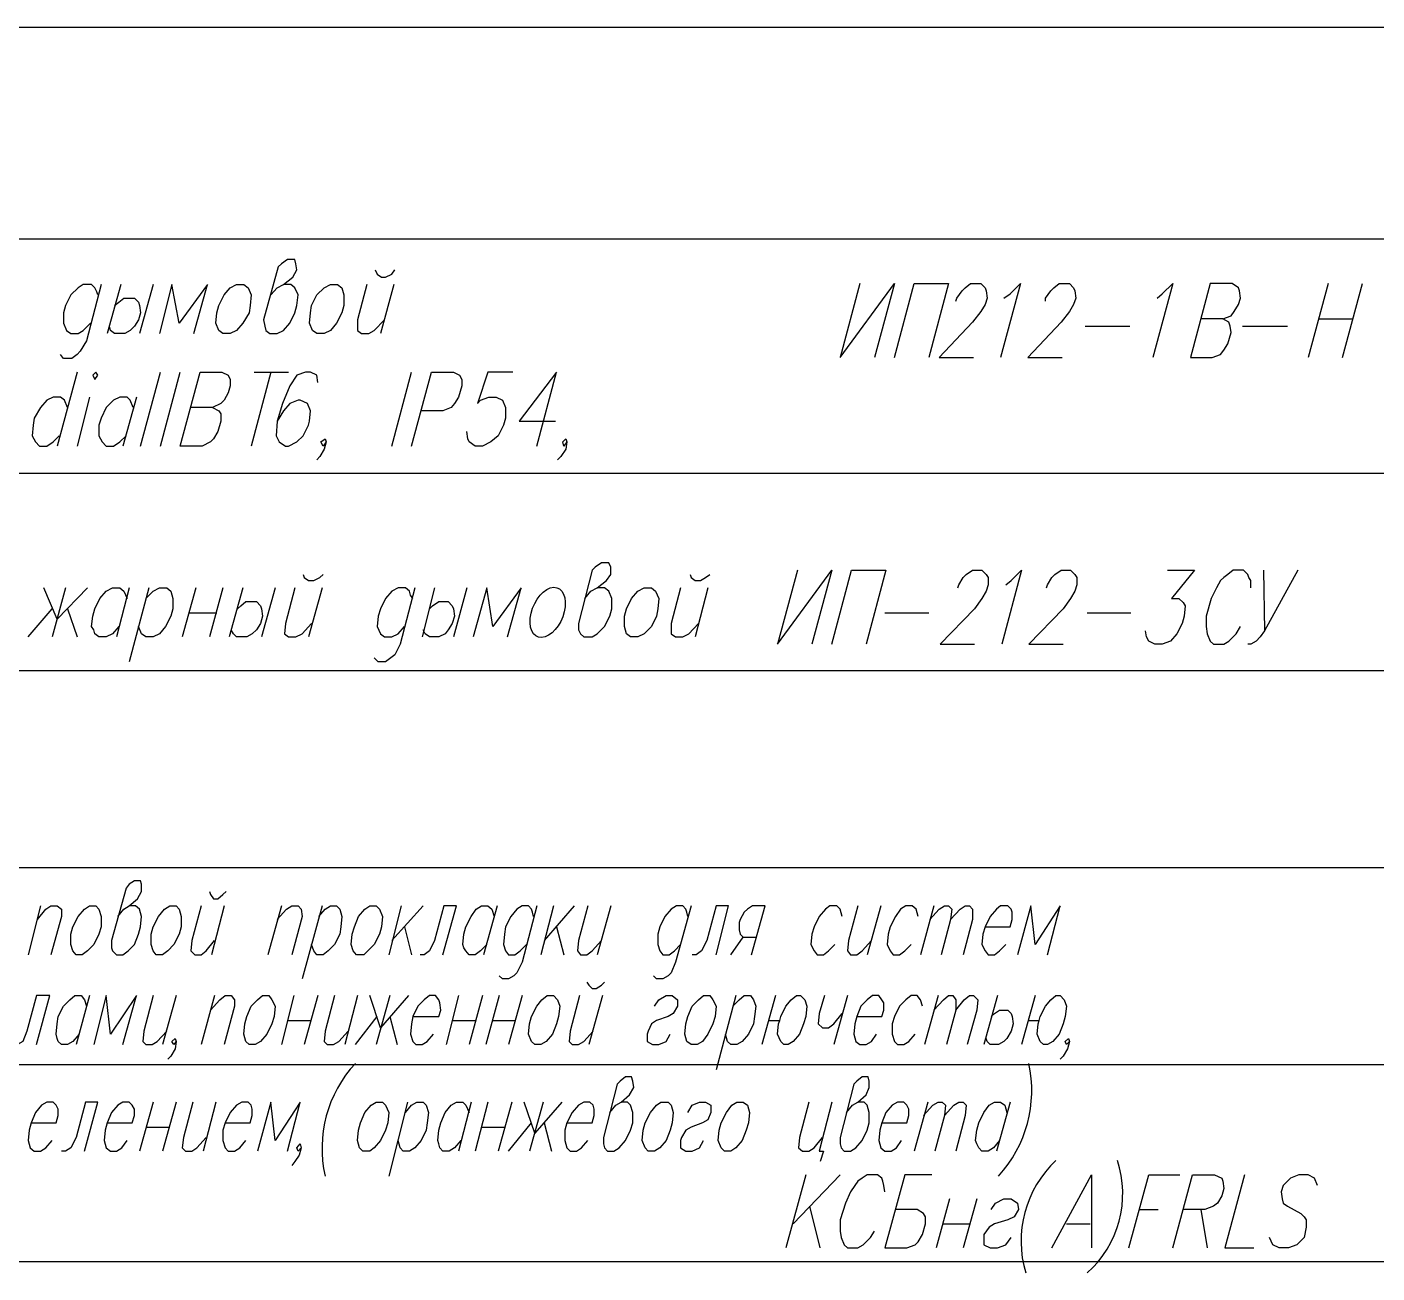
# Model space of a CAD drawing. Header units: millimetres. Extents: x 2185 to 4647, y 1259 to 2456.
# Drawn here: x 3264 to 3346.2, y 1820.1 to 1896 of the extents above; entities that cross this region are included whole.
import ezdxf

# ---------------------------------------------------------------- set-up
doc = ezdxf.new("R2010")
doc.units = ezdxf.units.MM
doc.layers.add('PDF _0', color=7, linetype='Continuous')
doc.layers.add('PDF _Текст.', color=7, linetype='Continuous')

msp = doc.modelspace()

# ---------------------------------------------------------------- linework, layer by layer
at = {"layer": 'PDF _0', "lineweight": 25}
for points in [[(3167.661, 1896.003), (3445.356, 1896.003)], [(3167.153, 1883.112), (3444.848, 1883.112)], [(3167.153, 1868.824), (3444.848, 1868.824)], [(3167.153, 1856.822), (3444.848, 1856.822)], [(3167.153, 1844.82), (3444.848, 1844.82)], [(3167.153, 1832.819), (3444.848, 1832.819)], [(3167.153, 1820.817), (3444.848, 1820.817)]]:
    msp.add_lwpolyline(points, dxfattribs=at)
at = {"layer": 'PDF _Текст.', "lineweight": 25}
for points in [[(3278.854, 1879.683), (3279.235, 1880.128), (3279.616, 1880.318), (3280.187, 1880.763), (3280.441, 1881.207), (3280.378, 1881.588), (3280.314, 1881.842), (3279.87, 1881.842), (3279.489, 1881.588), (3279.298, 1881.398), (3278.409, 1878.159), (3278.473, 1877.778), (3278.536, 1877.524), (3278.79, 1877.334), (3279.235, 1877.334), (3279.616, 1877.524), (3279.997, 1877.969), (3280.314, 1878.604), (3280.441, 1879.048), (3280.505, 1879.683), (3280.314, 1880.128), (3280.06, 1880.318), (3279.616, 1880.318)], [(3285.204, 1881.207), (3285.331, 1880.953), (3285.585, 1880.763), (3285.839, 1880.763), (3286.22, 1880.953), (3286.41, 1881.207)], [(3268.503, 1880.318), (3267.614, 1876.889), (3267.233, 1876.254), (3267.042, 1876.064), (3266.725, 1875.81), (3266.217, 1875.81), (3266.026, 1876.064)], [(3268.312, 1879.683), (3268.249, 1879.874), (3268.122, 1880.128), (3267.931, 1880.318), (3267.423, 1880.318), (3267.106, 1880.128), (3266.661, 1879.683), (3266.344, 1879.048), (3266.217, 1878.604), (3266.217, 1877.969), (3266.407, 1877.524), (3266.661, 1877.334), (3267.106, 1877.334), (3267.423, 1877.524), (3267.868, 1877.969)], [(3269.709, 1880.318), (3268.884, 1877.334)], [(3271.678, 1880.318), (3270.852, 1877.334)], [(3274.154, 1877.334), (3274.98, 1880.318), (3273.265, 1877.969), (3272.821, 1880.318), (3272.059, 1877.334)], [(3284.696, 1880.318), (3284.124, 1878.159), (3284.124, 1877.524), (3284.378, 1877.334), (3284.823, 1877.334), (3285.14, 1877.524), (3285.775, 1878.159)], [(3286.347, 1880.318), (3285.521, 1877.334)], [(3314.732, 1880.382), (3313.526, 1875.873), (3316.828, 1880.382), (3315.621, 1875.873)], [(3316.828, 1875.873), (3318.034, 1880.382), (3320.13, 1880.382), (3318.923, 1875.873)], [(3320.575, 1879.302), (3320.638, 1879.493), (3320.956, 1879.937), (3321.146, 1880.128), (3321.464, 1880.382), (3322.099, 1880.382), (3322.353, 1880.128), (3322.416, 1879.937), (3322.48, 1879.493), (3322.353, 1879.112), (3322.099, 1878.667), (3321.591, 1878.032), (3319.559, 1875.873), (3321.654, 1875.873)], [(3323.496, 1879.493), (3323.877, 1879.747), (3324.512, 1880.382), (3323.305, 1875.873)], [(3326.036, 1879.302), (3326.036, 1879.493), (3326.353, 1879.937), (3326.544, 1880.128), (3326.861, 1880.382), (3327.496, 1880.382), (3327.75, 1880.128), (3327.814, 1879.937), (3327.877, 1879.493), (3327.75, 1879.112), (3327.496, 1878.667), (3326.988, 1878.032), (3324.956, 1875.873), (3327.052, 1875.873)], [(3332.83, 1879.493), (3333.148, 1879.747), (3333.783, 1880.382), (3332.576, 1875.873)], [(3336.831, 1878.223), (3337.339, 1878.413), (3337.53, 1878.667), (3337.784, 1879.112), (3337.911, 1879.493), (3337.847, 1879.937), (3337.784, 1880.128), (3337.403, 1880.382), (3336.069, 1880.382), (3334.863, 1875.873), (3336.196, 1875.873), (3336.704, 1876.064), (3336.895, 1876.318), (3337.149, 1876.699), (3337.339, 1877.397), (3337.276, 1877.778), (3337.212, 1878.032), (3336.831, 1878.223), (3335.498, 1878.223)], [(3343.245, 1880.382), (3342.038, 1875.873)], [(3344.134, 1875.873), (3345.34, 1880.382)], [(3269.328, 1879.048), (3269.582, 1879.239), (3269.9, 1879.493), (3270.344, 1879.493), (3270.535, 1879.493), (3270.789, 1879.239), (3270.852, 1879.048), (3270.916, 1878.604), (3270.789, 1878.159), (3270.535, 1877.778), (3270.281, 1877.524), (3269.963, 1877.334), (3269.328, 1877.334), (3269.074, 1877.524), (3269.011, 1877.778)], [(3328.449, 1877.778), (3331.179, 1877.778)], [(3338.038, 1877.778), (3340.768, 1877.778)], [(3342.673, 1878.223), (3344.769, 1878.223)], [(3267.042, 1874.984), (3265.836, 1870.475)], [(3270.916, 1870.475), (3272.122, 1874.984)], [(3272.122, 1870.475), (3273.329, 1874.984)], [(3275.297, 1872.825), (3275.678, 1872.634), (3275.805, 1872.444), (3275.805, 1871.999), (3275.615, 1871.364), (3275.361, 1870.92), (3275.17, 1870.729), (3274.662, 1870.475), (3273.329, 1870.475), (3274.535, 1874.984), (3275.869, 1874.984), (3276.25, 1874.793), (3276.377, 1874.539), (3276.377, 1874.158), (3276.25, 1873.714), (3275.996, 1873.269), (3275.805, 1873.079), (3275.297, 1872.825), (3273.964, 1872.825)], [(3278.854, 1874.984), (3277.647, 1870.475)], [(3277.838, 1874.984), (3279.933, 1874.984)], [(3281.711, 1874.349), (3281.648, 1874.793), (3281.267, 1874.984), (3280.949, 1874.984), (3280.441, 1874.793), (3279.997, 1874.158), (3279.552, 1873.079), (3279.235, 1871.999), (3279.171, 1871.11), (3279.362, 1870.729), (3279.743, 1870.475), (3279.933, 1870.475), (3280.441, 1870.729), (3280.822, 1871.11), (3281.14, 1871.745), (3281.203, 1871.999), (3281.267, 1872.634), (3281.076, 1873.079), (3280.632, 1873.269), (3280.505, 1873.269), (3279.997, 1873.079), (3279.616, 1872.634), (3279.235, 1871.999)], [(3286.22, 1870.475), (3287.426, 1874.984)], [(3287.426, 1870.475), (3288.633, 1874.984), (3289.966, 1874.984), (3290.347, 1874.793), (3290.475, 1874.539), (3290.475, 1874.158), (3290.284, 1873.46), (3290.03, 1873.079), (3289.839, 1872.825), (3289.331, 1872.634), (3287.998, 1872.634)], [(3293.586, 1874.984), (3292.062, 1874.984), (3291.427, 1873.079), (3291.618, 1873.269), (3292.126, 1873.46), (3292.57, 1873.46), (3292.951, 1873.269), (3293.142, 1872.825), (3293.142, 1872.19), (3293.015, 1871.745), (3292.697, 1871.11), (3292.253, 1870.729), (3291.745, 1870.475), (3291.3, 1870.475), (3290.919, 1870.729), (3290.856, 1870.92), (3290.792, 1871.364)], [(3295.047, 1870.475), (3296.253, 1874.984), (3293.967, 1871.999), (3296.19, 1871.999)], [(3266.471, 1872.825), (3266.28, 1873.269), (3266.026, 1873.46), (3265.582, 1873.46), (3265.201, 1873.269), (3264.82, 1872.825), (3264.439, 1872.19), (3264.375, 1871.745), (3264.312, 1871.11), (3264.502, 1870.729), (3264.756, 1870.475), (3265.201, 1870.475), (3265.582, 1870.729), (3265.963, 1871.11)], [(3267.804, 1873.46), (3267.042, 1870.475)], [(3270.471, 1872.825), (3270.281, 1873.269), (3270.09, 1873.46), (3269.646, 1873.46), (3269.265, 1873.269), (3268.82, 1872.825), (3268.503, 1872.19), (3268.376, 1871.745), (3268.376, 1871.11), (3268.566, 1870.729), (3268.82, 1870.475), (3269.265, 1870.475), (3269.646, 1870.729), (3270.027, 1871.11)], [(3270.662, 1873.46), (3269.836, 1870.475)], [(3282.219, 1870.729), (3282.029, 1870.475), (3281.902, 1870.729), (3282.156, 1870.92), (3282.219, 1870.729), (3282.092, 1870.285), (3281.838, 1869.84), (3281.648, 1869.65)], [(3296.888, 1870.729), (3296.698, 1870.475), (3296.634, 1870.729), (3296.825, 1870.92), (3296.888, 1870.729), (3296.825, 1870.285), (3296.507, 1869.84), (3296.317, 1869.65)], [(3280.822, 1862.665), (3280.886, 1862.474), (3281.14, 1862.284), (3281.457, 1862.284), (3281.838, 1862.474), (3282.029, 1862.665)], [(3297.968, 1861.204), (3298.349, 1861.649), (3298.73, 1861.839), (3299.301, 1862.284), (3299.555, 1862.665), (3299.555, 1863.109), (3299.428, 1863.363), (3298.984, 1863.363), (3298.603, 1863.109), (3298.412, 1862.919), (3297.587, 1859.68), (3297.587, 1859.299), (3297.714, 1859.045), (3297.904, 1858.854), (3298.412, 1858.854), (3298.73, 1859.045), (3299.174, 1859.489), (3299.492, 1860.124), (3299.619, 1860.569), (3299.619, 1861.204), (3299.428, 1861.649), (3299.174, 1861.839), (3298.73, 1861.839)], [(3304.381, 1862.665), (3304.445, 1862.474), (3304.699, 1862.284), (3305.017, 1862.284), (3305.334, 1862.474), (3305.588, 1862.665)], [(3310.922, 1862.919), (3309.716, 1858.41), (3313.018, 1862.919), (3311.811, 1858.41)], [(3313.018, 1858.41), (3314.224, 1862.919), (3316.32, 1862.919), (3315.113, 1858.41)], [(3320.702, 1861.839), (3320.765, 1862.03), (3321.019, 1862.474), (3321.21, 1862.665), (3321.591, 1862.919), (3322.162, 1862.919), (3322.416, 1862.665), (3322.543, 1862.474), (3322.543, 1862.03), (3322.416, 1861.649), (3322.162, 1861.204), (3321.718, 1860.569), (3319.622, 1858.41), (3321.718, 1858.41)], [(3323.623, 1862.03), (3323.94, 1862.284), (3324.575, 1862.919), (3323.369, 1858.41)], [(3326.099, 1861.839), (3326.163, 1862.03), (3326.417, 1862.474), (3326.607, 1862.665), (3326.988, 1862.919), (3327.56, 1862.919), (3327.814, 1862.665), (3327.941, 1862.474), (3327.941, 1862.03), (3327.814, 1861.649), (3327.56, 1861.204), (3327.115, 1860.569), (3325.02, 1858.41), (3327.115, 1858.41)], [(3333.465, 1862.919), (3335.117, 1862.919), (3333.719, 1861.204), (3334.164, 1861.204), (3334.418, 1860.95), (3334.545, 1860.759), (3334.482, 1860.124), (3334.355, 1859.68), (3334.037, 1859.045), (3333.656, 1858.6), (3333.148, 1858.41), (3332.703, 1858.41), (3332.322, 1858.6), (3332.195, 1858.854), (3332.132, 1859.235)], [(3338.546, 1861.839), (3338.546, 1862.284), (3338.419, 1862.474), (3338.355, 1862.665), (3338.101, 1862.919), (3337.466, 1862.919), (3337.149, 1862.665), (3336.895, 1862.474), (3336.704, 1862.284), (3336.45, 1861.839), (3336.133, 1861.204), (3335.815, 1860.124), (3335.815, 1859.489), (3335.879, 1859.045), (3336.069, 1858.6), (3336.26, 1858.41), (3336.895, 1858.41), (3337.212, 1858.6), (3337.657, 1859.045), (3337.911, 1859.489)], [(3341.403, 1862.919), (3339.371, 1859.235), (3339.117, 1858.854), (3338.863, 1858.6), (3338.546, 1858.41), (3338.355, 1858.41)], [(3339.308, 1862.919), (3339.371, 1859.235)], [(3267.677, 1861.839), (3265.836, 1859.934), (3265.01, 1861.839)], [(3266.344, 1861.839), (3265.518, 1858.854)], [(3269.582, 1859.489), (3269.201, 1859.045), (3268.82, 1858.854), (3268.376, 1858.854), (3268.122, 1859.045), (3268.058, 1859.299), (3267.931, 1859.489), (3267.995, 1860.124), (3268.122, 1860.569), (3268.439, 1861.204), (3268.82, 1861.649), (3269.201, 1861.839), (3269.646, 1861.839), (3269.9, 1861.649), (3270.09, 1861.204)], [(3270.217, 1861.839), (3269.455, 1858.854)], [(3271.424, 1861.839), (3270.217, 1857.33)], [(3271.233, 1861.204), (3271.678, 1861.649), (3272.059, 1861.839), (3272.503, 1861.839), (3272.757, 1861.649), (3272.884, 1861.204), (3272.884, 1860.569), (3272.757, 1860.124), (3272.44, 1859.489), (3272.059, 1859.045), (3271.678, 1858.854), (3271.233, 1858.854), (3270.979, 1859.045), (3270.789, 1859.489)], [(3274.281, 1861.839), (3273.456, 1858.854)], [(3275.932, 1861.839), (3275.107, 1858.854)], [(3277.139, 1861.839), (3276.314, 1858.854)], [(3279.108, 1861.839), (3278.282, 1858.854)], [(3280.314, 1861.839), (3279.743, 1859.68), (3279.679, 1859.045), (3279.933, 1858.854), (3280.378, 1858.854), (3280.759, 1859.045), (3281.33, 1859.68)], [(3281.965, 1861.839), (3281.14, 1858.854)], [(3287.617, 1861.839), (3286.728, 1858.41), (3286.41, 1857.775), (3286.156, 1857.584), (3285.839, 1857.33), (3285.394, 1857.33), (3285.14, 1857.584)], [(3287.49, 1861.204), (3287.363, 1861.395), (3287.299, 1861.649), (3287.045, 1861.839), (3286.601, 1861.839), (3286.22, 1861.649), (3285.839, 1861.204), (3285.521, 1860.569), (3285.394, 1860.124), (3285.331, 1859.489), (3285.521, 1859.045), (3285.775, 1858.854), (3286.22, 1858.854), (3286.601, 1859.045), (3286.982, 1859.489)], [(3288.823, 1861.839), (3288.061, 1858.854)], [(3290.792, 1861.839), (3289.966, 1858.854)], [(3293.269, 1858.854), (3294.094, 1861.839), (3292.38, 1859.489), (3291.999, 1861.839), (3291.173, 1858.854)], [(3303.81, 1861.839), (3303.238, 1859.68), (3303.238, 1859.045), (3303.492, 1858.854), (3303.937, 1858.854), (3304.318, 1859.045), (3304.889, 1859.68)], [(3305.461, 1861.839), (3304.699, 1858.854)], [(3276.822, 1860.569), (3277.012, 1860.759), (3277.33, 1861.014), (3277.838, 1861.014), (3277.965, 1861.014), (3278.219, 1860.759), (3278.282, 1860.569), (3278.346, 1860.124), (3278.219, 1859.68), (3277.965, 1859.299), (3277.711, 1859.045), (3277.393, 1858.854), (3276.758, 1858.854), (3276.568, 1859.045), (3276.441, 1859.299)], [(3288.506, 1860.569), (3288.696, 1860.759), (3289.077, 1861.014), (3289.522, 1861.014), (3289.649, 1861.014), (3289.903, 1860.759), (3289.966, 1860.569), (3290.03, 1860.124), (3289.903, 1859.68), (3289.649, 1859.299), (3289.458, 1859.045), (3289.077, 1858.854), (3288.506, 1858.854), (3288.252, 1859.045), (3288.125, 1859.299)], [(3264.058, 1858.854), (3265.518, 1860.569)], [(3266.471, 1860.569), (3267.042, 1858.854)], [(3273.9, 1860.315), (3275.551, 1860.315)], [(3316.256, 1860.315), (3318.923, 1860.315)], [(3328.576, 1860.315), (3331.243, 1860.315)], [(3269.519, 1841.836), (3269.9, 1842.28), (3270.217, 1842.471), (3270.725, 1842.915), (3270.979, 1843.36), (3270.979, 1843.804), (3270.916, 1843.995), (3270.535, 1843.995), (3270.217, 1843.804), (3270.027, 1843.55), (3269.138, 1840.375), (3269.138, 1839.931), (3269.201, 1839.74), (3269.455, 1839.486), (3269.836, 1839.486), (3270.154, 1839.74), (3270.535, 1840.121), (3270.789, 1840.756), (3270.916, 1841.201), (3270.979, 1841.836), (3270.852, 1842.28), (3270.598, 1842.471), (3270.217, 1842.471)], [(3275.107, 1843.36), (3275.17, 1843.169), (3275.361, 1842.915), (3275.615, 1842.915), (3275.932, 1843.169), (3276.123, 1843.36)], [(3264.82, 1842.471), (3264.058, 1839.486)], [(3264.629, 1841.645), (3265.137, 1842.28), (3265.455, 1842.471), (3265.836, 1842.471), (3266.09, 1842.28), (3266.09, 1841.836), (3265.455, 1839.486)], [(3274.599, 1842.471), (3274.027, 1840.375), (3273.964, 1839.74), (3274.218, 1839.486), (3274.599, 1839.486), (3274.916, 1839.74), (3275.424, 1840.375)], [(3275.996, 1842.471), (3275.234, 1839.486)], [(3279.489, 1842.471), (3278.663, 1839.486)], [(3279.235, 1841.645), (3279.806, 1842.28), (3280.124, 1842.471), (3280.505, 1842.471), (3280.695, 1842.28), (3280.759, 1841.836), (3280.124, 1839.486)], [(3281.965, 1842.471), (3280.759, 1838.026)], [(3281.775, 1841.836), (3282.156, 1842.28), (3282.473, 1842.471), (3282.854, 1842.471), (3283.045, 1842.28), (3283.172, 1841.836), (3283.108, 1841.201), (3283.045, 1840.756), (3282.727, 1840.121), (3282.346, 1839.74), (3282.029, 1839.486), (3281.648, 1839.486), (3281.457, 1839.74), (3281.33, 1840.121)], [(3286.791, 1842.471), (3286.029, 1839.486)], [(3288.125, 1842.471), (3286.22, 1840.375)], [(3289.331, 1839.486), (3290.157, 1842.471), (3289.395, 1842.471), (3288.823, 1840.375), (3288.506, 1839.74), (3288.188, 1839.486), (3287.934, 1839.486)], [(3291.999, 1840.121), (3291.618, 1839.74), (3291.3, 1839.486), (3290.919, 1839.486), (3290.729, 1839.74), (3290.602, 1839.931), (3290.538, 1840.121), (3290.602, 1840.756), (3290.729, 1841.201), (3291.046, 1841.836), (3291.364, 1842.28), (3291.681, 1842.471), (3292.062, 1842.471), (3292.316, 1842.28), (3292.443, 1841.836)], [(3292.634, 1842.471), (3291.808, 1839.486)], [(3295.047, 1842.471), (3294.158, 1839.042), (3293.84, 1838.407), (3293.65, 1838.216), (3293.332, 1838.026), (3292.951, 1838.026), (3292.761, 1838.216)], [(3294.856, 1841.836), (3294.793, 1842.09), (3294.729, 1842.28), (3294.539, 1842.471), (3294.158, 1842.471), (3293.84, 1842.28), (3293.459, 1841.836), (3293.142, 1841.201), (3293.078, 1840.756), (3293.015, 1840.121), (3293.142, 1839.74), (3293.332, 1839.486), (3293.713, 1839.486), (3294.031, 1839.74), (3294.412, 1840.121)], [(3296.063, 1842.471), (3295.301, 1839.486)], [(3297.333, 1842.471), (3295.491, 1840.375)], [(3298.158, 1842.471), (3297.587, 1840.375), (3297.523, 1839.74), (3297.714, 1839.486), (3298.095, 1839.486), (3298.412, 1839.74), (3298.984, 1840.375)], [(3299.555, 1842.471), (3298.73, 1839.486)], [(3304.445, 1842.471), (3303.492, 1839.042), (3303.238, 1838.407), (3303.048, 1838.216), (3302.73, 1838.026), (3302.349, 1838.026), (3302.159, 1838.216)], [(3304.254, 1841.836), (3304.191, 1842.09), (3304.127, 1842.28), (3303.937, 1842.471), (3303.556, 1842.471), (3303.238, 1842.28), (3302.857, 1841.836), (3302.54, 1841.201), (3302.413, 1840.756), (3302.413, 1840.121), (3302.54, 1839.74), (3302.73, 1839.486), (3303.111, 1839.486), (3303.429, 1839.74), (3303.81, 1840.121)], [(3305.969, 1839.486), (3306.731, 1842.471), (3305.969, 1842.471), (3305.398, 1840.375), (3305.08, 1839.74), (3304.762, 1839.486), (3304.508, 1839.486)], [(3308.128, 1839.486), (3308.954, 1842.471), (3308.192, 1842.471), (3307.874, 1842.28), (3307.684, 1842.09), (3307.43, 1841.645), (3307.366, 1841.455), (3307.366, 1841.01), (3307.43, 1840.756), (3307.62, 1840.566), (3308.446, 1840.566)], [(3313.653, 1841.836), (3313.526, 1842.28), (3313.335, 1842.471), (3312.891, 1842.471), (3312.637, 1842.28), (3312.256, 1841.836), (3311.938, 1841.201), (3311.811, 1840.756), (3311.748, 1840.121), (3311.938, 1839.74), (3312.129, 1839.486), (3312.51, 1839.486), (3312.827, 1839.74), (3313.208, 1840.121)], [(3314.605, 1842.471), (3314.034, 1840.375), (3313.97, 1839.74), (3314.161, 1839.486), (3314.542, 1839.486), (3314.859, 1839.74), (3315.431, 1840.375)], [(3316.002, 1842.471), (3315.177, 1839.486)], [(3318.288, 1841.836), (3318.161, 1842.28), (3317.907, 1842.471), (3317.526, 1842.471), (3317.209, 1842.28), (3316.891, 1841.836), (3316.574, 1841.201), (3316.447, 1840.756), (3316.383, 1840.121), (3316.574, 1839.74), (3316.764, 1839.486), (3317.145, 1839.486), (3317.463, 1839.74), (3317.844, 1840.121)], [(3319.241, 1842.471), (3318.415, 1839.486)], [(3318.987, 1841.645), (3319.559, 1842.28), (3319.876, 1842.471), (3320.13, 1842.471), (3320.321, 1842.28), (3320.257, 1841.645), (3319.686, 1839.486)], [(3320.257, 1841.645), (3320.829, 1842.28), (3321.146, 1842.471), (3321.4, 1842.471), (3321.591, 1842.28), (3321.591, 1841.645), (3321.019, 1839.486)], [(3322.353, 1841.201), (3323.877, 1841.201), (3324.004, 1841.645), (3324.004, 1842.09), (3323.94, 1842.28), (3323.75, 1842.471), (3323.305, 1842.471), (3323.051, 1842.28), (3322.67, 1841.836), (3322.353, 1841.201), (3322.226, 1840.756), (3322.162, 1840.121), (3322.353, 1839.74), (3322.543, 1839.486), (3322.924, 1839.486), (3323.242, 1839.74), (3323.623, 1840.121)], [(3326.163, 1839.486), (3326.925, 1842.471), (3325.401, 1840.121), (3325.147, 1842.471), (3324.321, 1839.486)], [(3286.982, 1841.201), (3287.426, 1839.486)], [(3296.253, 1841.201), (3296.698, 1839.486)], [(3306.858, 1839.486), (3307.62, 1840.566)], [(3298.095, 1837.835), (3298.222, 1837.645), (3298.412, 1837.454), (3298.666, 1837.454), (3298.984, 1837.645), (3299.174, 1837.835)], [(3264.566, 1834.025), (3265.391, 1837.01), (3264.566, 1837.01), (3263.994, 1834.851), (3263.74, 1834.216), (3263.423, 1834.025), (3263.169, 1834.025)], [(3267.169, 1834.66), (3266.788, 1834.216), (3266.471, 1834.025), (3266.09, 1834.025), (3265.899, 1834.216), (3265.836, 1834.406), (3265.772, 1834.66), (3265.836, 1835.295), (3265.899, 1835.74), (3266.217, 1836.375), (3266.598, 1836.756), (3266.915, 1837.01), (3267.296, 1837.01), (3267.487, 1836.756), (3267.614, 1836.375)], [(3267.804, 1837.01), (3266.979, 1834.025)], [(3269.836, 1834.025), (3270.662, 1837.01), (3269.074, 1834.66), (3268.82, 1837.01), (3268.058, 1834.025)], [(3271.678, 1837.01), (3271.106, 1834.851), (3271.043, 1834.216), (3271.233, 1834.025), (3271.614, 1834.025), (3271.932, 1834.216), (3272.503, 1834.851)], [(3273.075, 1837.01), (3272.249, 1834.025)], [(3275.424, 1837.01), (3274.599, 1834.025)], [(3275.17, 1836.121), (3275.742, 1836.756), (3276.06, 1837.01), (3276.441, 1837.01), (3276.631, 1836.756), (3276.631, 1836.375), (3275.996, 1834.025)], [(3280.251, 1837.01), (3279.489, 1834.025)], [(3281.711, 1837.01), (3280.886, 1834.025)], [(3282.727, 1837.01), (3282.156, 1834.851), (3282.092, 1834.216), (3282.283, 1834.025), (3282.664, 1834.025), (3282.981, 1834.216), (3283.553, 1834.851)], [(3284.124, 1837.01), (3283.362, 1834.025)], [(3287.236, 1837.01), (3285.521, 1835.041), (3284.886, 1837.01)], [(3286.093, 1837.01), (3285.267, 1834.025)], [(3287.49, 1835.74), (3289.077, 1835.74), (3289.204, 1836.121), (3289.141, 1836.565), (3289.077, 1836.756), (3288.887, 1837.01), (3288.506, 1837.01), (3288.188, 1836.756), (3287.807, 1836.375), (3287.49, 1835.74), (3287.426, 1835.295), (3287.363, 1834.66), (3287.49, 1834.216), (3287.68, 1834.025), (3288.061, 1834.025), (3288.379, 1834.216), (3288.76, 1834.66)], [(3290.284, 1837.01), (3289.522, 1834.025)], [(3291.745, 1837.01), (3290.919, 1834.025)], [(3292.761, 1837.01), (3291.935, 1834.025)], [(3294.158, 1837.01), (3293.332, 1834.025)], [(3297.65, 1837.01), (3297.079, 1834.851), (3297.015, 1834.216), (3297.206, 1834.025), (3297.587, 1834.025), (3297.904, 1834.216), (3298.476, 1834.851)], [(3299.047, 1837.01), (3298.222, 1834.025)], [(3302.222, 1836.375), (3302.476, 1836.756), (3302.921, 1837.01), (3303.302, 1837.01), (3303.619, 1836.756), (3303.619, 1836.375), (3303.365, 1835.93), (3303.048, 1835.74), (3302.349, 1835.486), (3302.032, 1835.295), (3301.841, 1834.851), (3301.778, 1834.66), (3301.778, 1834.216), (3302.095, 1834.025), (3302.476, 1834.025), (3302.921, 1834.216), (3303.175, 1834.66)], [(3307.176, 1837.01), (3305.969, 1832.501)], [(3306.985, 1836.375), (3307.366, 1836.756), (3307.684, 1837.01), (3308.065, 1837.01), (3308.255, 1836.756), (3308.382, 1836.375), (3308.319, 1835.74), (3308.255, 1835.295), (3307.938, 1834.66), (3307.557, 1834.216), (3307.239, 1834.025), (3306.858, 1834.025), (3306.668, 1834.216), (3306.541, 1834.66)], [(3309.589, 1837.01), (3308.763, 1834.025)], [(3309.208, 1835.486), (3309.843, 1835.486), (3309.906, 1835.74), (3310.224, 1836.375), (3310.541, 1836.756), (3310.859, 1837.01), (3311.113, 1837.01), (3311.367, 1836.756), (3311.494, 1836.375), (3311.43, 1835.74), (3311.303, 1835.295), (3311.049, 1834.66), (3310.668, 1834.216), (3310.351, 1834.025), (3310.097, 1834.025), (3309.906, 1834.216), (3309.716, 1834.66), (3309.779, 1835.295), (3309.843, 1835.486)], [(3312.573, 1837.01), (3312.256, 1835.93), (3312.192, 1835.295), (3312.446, 1835.041), (3312.827, 1835.041), (3313.145, 1835.295), (3313.653, 1835.93)], [(3313.97, 1837.01), (3313.145, 1834.025)], [(3314.542, 1835.74), (3316.066, 1835.74), (3316.193, 1836.121), (3316.193, 1836.565), (3316.066, 1836.756), (3315.875, 1837.01), (3315.494, 1837.01), (3315.177, 1836.756), (3314.796, 1836.375), (3314.542, 1835.74), (3314.415, 1835.295), (3314.351, 1834.66), (3314.478, 1834.216), (3314.732, 1834.025), (3315.113, 1834.025), (3315.431, 1834.216), (3315.748, 1834.66)], [(3318.542, 1836.375), (3318.415, 1836.756), (3318.225, 1837.01), (3317.844, 1837.01), (3317.526, 1836.756), (3317.145, 1836.375), (3316.828, 1835.74), (3316.701, 1835.295), (3316.701, 1834.66), (3316.828, 1834.216), (3317.018, 1834.025), (3317.399, 1834.025), (3317.717, 1834.216), (3318.098, 1834.66)], [(3319.495, 1837.01), (3318.669, 1834.025)], [(3319.241, 1836.121), (3319.813, 1836.756), (3320.13, 1837.01), (3320.384, 1837.01), (3320.575, 1836.756), (3320.575, 1836.121), (3320.003, 1834.025)], [(3320.575, 1836.121), (3321.083, 1836.756), (3321.4, 1837.01), (3321.654, 1837.01), (3321.908, 1836.756), (3321.845, 1836.121), (3321.273, 1834.025)], [(3323.115, 1837.01), (3322.289, 1834.025)], [(3325.401, 1837.01), (3324.575, 1834.025)], [(3325.02, 1835.486), (3325.655, 1835.486), (3325.718, 1835.74), (3326.036, 1836.375), (3326.353, 1836.756), (3326.671, 1837.01), (3326.925, 1837.01), (3327.179, 1836.756), (3327.306, 1836.375), (3327.242, 1835.74), (3327.115, 1835.295), (3326.861, 1834.66), (3326.48, 1834.216), (3326.163, 1834.025), (3325.909, 1834.025), (3325.718, 1834.216), (3325.528, 1834.66), (3325.591, 1835.295), (3325.655, 1835.486)], [(3283.997, 1834.025), (3285.331, 1835.74)], [(3286.093, 1835.74), (3286.537, 1834.025)], [(3322.734, 1835.74), (3322.924, 1835.93), (3323.242, 1836.121), (3323.623, 1836.121), (3323.75, 1836.121), (3323.94, 1835.93), (3324.004, 1835.74), (3324.067, 1835.295), (3323.94, 1834.851), (3323.686, 1834.406), (3323.496, 1834.216), (3323.178, 1834.025), (3322.67, 1834.025), (3322.48, 1834.216), (3322.416, 1834.406)], [(3279.87, 1835.486), (3281.267, 1835.486)], [(3289.903, 1835.486), (3291.3, 1835.486)], [(3292.38, 1835.486), (3293.777, 1835.486)], [(3273.075, 1834.216), (3272.948, 1834.025), (3272.821, 1834.216), (3273.011, 1834.406), (3273.075, 1834.216), (3273.011, 1833.771), (3272.757, 1833.327), (3272.567, 1833.136)], [(3327.496, 1834.216), (3327.306, 1834.025), (3327.242, 1834.216), (3327.433, 1834.406), (3327.496, 1834.216), (3327.369, 1833.771), (3327.115, 1833.327), (3326.925, 1833.136)], [(3299.492, 1829.897), (3299.873, 1830.342), (3300.19, 1830.532), (3300.698, 1830.977), (3300.952, 1831.421), (3300.889, 1831.802), (3300.825, 1832.057), (3300.444, 1832.057), (3300.127, 1831.802), (3299.936, 1831.612), (3299.111, 1828.373), (3299.111, 1827.992), (3299.174, 1827.738), (3299.365, 1827.548), (3299.746, 1827.548), (3300.063, 1827.738), (3300.444, 1828.183), (3300.762, 1828.818), (3300.889, 1829.262), (3300.889, 1829.897), (3300.762, 1830.342), (3300.571, 1830.532), (3300.19, 1830.532)], [(3313.907, 1829.897), (3314.288, 1830.342), (3314.605, 1830.532), (3315.113, 1830.977), (3315.304, 1831.421), (3315.304, 1831.802), (3315.24, 1832.057), (3314.859, 1832.057), (3314.542, 1831.802), (3314.351, 1831.612), (3313.526, 1828.373), (3313.526, 1827.992), (3313.589, 1827.738), (3313.78, 1827.548), (3314.161, 1827.548), (3314.478, 1827.738), (3314.859, 1828.183), (3315.177, 1828.818), (3315.304, 1829.262), (3315.304, 1829.897), (3315.177, 1830.342), (3314.986, 1830.532), (3314.605, 1830.532)], [(3264.248, 1829.262), (3265.772, 1829.262), (3265.899, 1829.707), (3265.899, 1830.088), (3265.772, 1830.342), (3265.582, 1830.532), (3265.201, 1830.532), (3264.883, 1830.342), (3264.502, 1829.897), (3264.248, 1829.262), (3264.121, 1828.818), (3264.058, 1828.183), (3264.185, 1827.738), (3264.439, 1827.548), (3264.82, 1827.548), (3265.137, 1827.738), (3265.518, 1828.183)], [(3267.487, 1827.548), (3268.312, 1830.532), (3267.55, 1830.532), (3266.979, 1828.373), (3266.661, 1827.738), (3266.344, 1827.548), (3266.09, 1827.548)], [(3268.884, 1829.262), (3270.408, 1829.262), (3270.535, 1829.707), (3270.535, 1830.088), (3270.408, 1830.342), (3270.217, 1830.532), (3269.836, 1830.532), (3269.519, 1830.342), (3269.138, 1829.897), (3268.884, 1829.262), (3268.757, 1828.818), (3268.693, 1828.183), (3268.82, 1827.738), (3269.074, 1827.548), (3269.455, 1827.548), (3269.773, 1827.738), (3270.09, 1828.183)], [(3271.678, 1830.532), (3270.852, 1827.548)], [(3273.075, 1830.532), (3272.249, 1827.548)], [(3274.091, 1830.532), (3273.519, 1828.373), (3273.456, 1827.738), (3273.646, 1827.548), (3274.027, 1827.548), (3274.345, 1827.738), (3274.916, 1828.373)], [(3275.488, 1830.532), (3274.726, 1827.548)], [(3276.06, 1829.262), (3277.584, 1829.262), (3277.711, 1829.707), (3277.711, 1830.088), (3277.647, 1830.342), (3277.457, 1830.532), (3277.076, 1830.532), (3276.758, 1830.342), (3276.377, 1829.897), (3276.06, 1829.262), (3275.932, 1828.818), (3275.932, 1828.183), (3276.06, 1827.738), (3276.25, 1827.548), (3276.631, 1827.548), (3276.949, 1827.738), (3277.33, 1828.183)], [(3279.87, 1827.548), (3280.632, 1830.532), (3279.108, 1828.183), (3278.854, 1830.532), (3278.028, 1827.548)], [(3287.172, 1830.532), (3286.029, 1826.024)], [(3287.045, 1829.897), (3287.426, 1830.342), (3287.744, 1830.532), (3288.125, 1830.532), (3288.315, 1830.342), (3288.442, 1829.897), (3288.379, 1829.262), (3288.315, 1828.818), (3287.998, 1828.183), (3287.617, 1827.738), (3287.299, 1827.548), (3286.918, 1827.548), (3286.728, 1827.738), (3286.601, 1828.183)], [(3290.411, 1828.183), (3290.03, 1827.738), (3289.712, 1827.548), (3289.331, 1827.548), (3289.141, 1827.738), (3289.077, 1827.992), (3289.014, 1828.183), (3289.077, 1828.818), (3289.204, 1829.262), (3289.458, 1829.897), (3289.839, 1830.342), (3290.157, 1830.532), (3290.538, 1830.532), (3290.729, 1830.342), (3290.919, 1829.897)], [(3291.046, 1830.532), (3290.284, 1827.548)], [(3292.062, 1830.532), (3291.3, 1827.548)], [(3293.523, 1830.532), (3292.697, 1827.548)], [(3296.571, 1830.532), (3294.92, 1828.627), (3294.285, 1830.532)], [(3295.428, 1830.532), (3294.602, 1827.548)], [(3296.888, 1829.262), (3298.412, 1829.262), (3298.539, 1829.707), (3298.539, 1830.088), (3298.476, 1830.342), (3298.285, 1830.532), (3297.904, 1830.532), (3297.587, 1830.342), (3297.206, 1829.897), (3296.888, 1829.262), (3296.761, 1828.818), (3296.761, 1828.183), (3296.888, 1827.738), (3297.079, 1827.548), (3297.46, 1827.548), (3297.777, 1827.738), (3298.158, 1828.183)], [(3304.254, 1829.897), (3304.508, 1830.342), (3304.953, 1830.532), (3305.334, 1830.532), (3305.652, 1830.342), (3305.652, 1829.897), (3305.461, 1829.453), (3305.144, 1829.262), (3304.445, 1829.008), (3304.127, 1828.818), (3303.873, 1828.373), (3303.81, 1828.183), (3303.81, 1827.738), (3304.127, 1827.548), (3304.508, 1827.548), (3304.953, 1827.738), (3305.207, 1828.183)], [(3311.621, 1830.532), (3311.049, 1828.373), (3310.986, 1827.738), (3311.24, 1827.548), (3311.621, 1827.548), (3311.938, 1827.738), (3312.446, 1828.373)], [(3313.018, 1830.532), (3312.256, 1827.548), (3312.51, 1827.548), (3312.319, 1826.913)], [(3316.066, 1829.262), (3317.59, 1829.262), (3317.717, 1829.707), (3317.717, 1830.088), (3317.59, 1830.342), (3317.399, 1830.532), (3317.018, 1830.532), (3316.701, 1830.342), (3316.32, 1829.897), (3316.066, 1829.262), (3315.939, 1828.818), (3315.875, 1828.183), (3316.002, 1827.738), (3316.256, 1827.548), (3316.637, 1827.548), (3316.955, 1827.738), (3317.272, 1828.183)], [(3318.86, 1830.532), (3318.034, 1827.548)], [(3318.606, 1829.707), (3319.177, 1830.342), (3319.495, 1830.532), (3319.749, 1830.532), (3319.94, 1830.342), (3319.876, 1829.707), (3319.304, 1827.548)], [(3319.876, 1829.707), (3320.448, 1830.342), (3320.765, 1830.532), (3321.019, 1830.532), (3321.21, 1830.342), (3321.146, 1829.707), (3320.575, 1827.548)], [(3323.242, 1828.183), (3322.861, 1827.738), (3322.543, 1827.548), (3322.162, 1827.548), (3321.972, 1827.738), (3321.845, 1827.992), (3321.781, 1828.183), (3321.845, 1828.818), (3321.972, 1829.262), (3322.289, 1829.897), (3322.607, 1830.342), (3322.924, 1830.532), (3323.305, 1830.532), (3323.559, 1830.342), (3323.686, 1829.897)], [(3323.877, 1830.532), (3323.051, 1827.548)], [(3271.233, 1829.008), (3272.63, 1829.008)], [(3291.681, 1829.008), (3293.078, 1829.008)], [(3293.332, 1827.548), (3294.729, 1829.262)], [(3295.491, 1829.262), (3295.936, 1827.548)], [(3280.695, 1827.738), (3280.505, 1827.548), (3280.441, 1827.738), (3280.632, 1827.992), (3280.695, 1827.738), (3280.568, 1827.294), (3280.314, 1826.913), (3280.124, 1826.659)], [(3311.43, 1826.087), (3310.224, 1821.642)], [(3313.526, 1826.087), (3310.668, 1823.103)], [(3316.256, 1825.071), (3316.193, 1825.452), (3316.129, 1825.706), (3316.066, 1825.897), (3315.812, 1826.087), (3315.177, 1826.087), (3314.859, 1825.897), (3314.605, 1825.706), (3314.415, 1825.452), (3314.161, 1825.071), (3313.843, 1824.373), (3313.526, 1823.357), (3313.526, 1822.658), (3313.589, 1822.277), (3313.78, 1821.833), (3313.97, 1821.642), (3314.605, 1821.642), (3314.923, 1821.833), (3315.367, 1822.277), (3315.621, 1822.658)], [(3319.114, 1826.087), (3317.463, 1826.087), (3316.256, 1821.642), (3317.59, 1821.642), (3318.098, 1821.833), (3318.288, 1822.023), (3318.542, 1822.468), (3318.733, 1823.103), (3318.733, 1823.547), (3318.606, 1823.738), (3318.225, 1823.992), (3316.891, 1823.992)], [(3326.417, 1821.642), (3328.83, 1826.087), (3328.83, 1821.642)], [(3331.116, 1821.642), (3332.322, 1826.087), (3334.228, 1826.087)], [(3333.783, 1821.642), (3334.99, 1826.087), (3336.323, 1826.087), (3336.768, 1825.897), (3336.831, 1825.706), (3336.895, 1825.262), (3336.768, 1824.817), (3336.514, 1824.373), (3336.26, 1824.182), (3335.752, 1823.992), (3334.418, 1823.992)], [(3338.165, 1826.087), (3336.958, 1821.642), (3338.736, 1821.642)], [(3342.61, 1825.452), (3342.419, 1825.897), (3342.038, 1826.087), (3341.467, 1826.087), (3340.959, 1825.897), (3340.514, 1825.452), (3340.387, 1825.071), (3340.451, 1824.627), (3340.514, 1824.373), (3340.768, 1824.182), (3341.594, 1823.738), (3341.784, 1823.547), (3341.911, 1823.357), (3341.911, 1822.912), (3341.784, 1822.277), (3341.34, 1821.833), (3340.832, 1821.642), (3340.26, 1821.642), (3339.879, 1821.833), (3339.689, 1822.277)], [(3312.319, 1821.642), (3311.684, 1824.182)], [(3320.194, 1824.627), (3319.368, 1821.642)], [(3321.845, 1824.627), (3321.019, 1821.642)], [(3322.734, 1823.992), (3322.988, 1824.373), (3323.496, 1824.627), (3323.94, 1824.627), (3324.321, 1824.373), (3324.385, 1823.992), (3324.131, 1823.547), (3323.75, 1823.357), (3322.924, 1823.103), (3322.607, 1822.912), (3322.289, 1822.468), (3322.289, 1822.277), (3322.289, 1821.833), (3322.67, 1821.642), (3323.115, 1821.642), (3323.623, 1821.833), (3323.94, 1822.277)], [(3331.751, 1823.992), (3332.894, 1823.992)], [(3335.498, 1823.992), (3335.879, 1821.642)], [(3319.813, 1823.103), (3321.464, 1823.103)], [(3327.306, 1823.103), (3328.766, 1823.103)]]:
    msp.add_lwpolyline(points, dxfattribs=at)
for points in [[(3276.758, 1880.318), (3277.203, 1880.318), (3277.457, 1880.128), (3277.647, 1879.683), (3277.584, 1879.048), (3277.52, 1878.604), (3277.139, 1877.969), (3276.758, 1877.524), (3276.377, 1877.334), (3275.932, 1877.334), (3275.678, 1877.524), (3275.488, 1877.969), (3275.551, 1878.604), (3275.678, 1879.048), (3275.996, 1879.683), (3276.377, 1880.128)], [(3282.473, 1880.318), (3282.918, 1880.318), (3283.172, 1880.128), (3283.299, 1879.683), (3283.299, 1879.048), (3283.172, 1878.604), (3282.854, 1877.969), (3282.473, 1877.524), (3282.092, 1877.334), (3281.648, 1877.334), (3281.394, 1877.524), (3281.203, 1877.969), (3281.267, 1878.604), (3281.33, 1879.048), (3281.648, 1879.683), (3282.092, 1880.128)], [(3267.995, 1874.793), (3268.122, 1874.539), (3268.312, 1874.793), (3268.185, 1874.984)], [(3301.587, 1861.839), (3302.032, 1861.839), (3302.286, 1861.649), (3302.476, 1861.204), (3302.413, 1860.569), (3302.349, 1860.124), (3302.032, 1859.489), (3301.587, 1859.045), (3301.206, 1858.854), (3300.762, 1858.854), (3300.508, 1859.045), (3300.381, 1859.489), (3300.381, 1860.124), (3300.508, 1860.569), (3300.825, 1861.204), (3301.206, 1861.649)], [(3267.804, 1842.471), (3268.185, 1842.471), (3268.376, 1842.28), (3268.503, 1841.836), (3268.503, 1841.201), (3268.376, 1840.756), (3268.058, 1840.121), (3267.677, 1839.74), (3267.36, 1839.486), (3266.979, 1839.486), (3266.788, 1839.74), (3266.661, 1840.121), (3266.661, 1840.756), (3266.788, 1841.201), (3267.106, 1841.836), (3267.487, 1842.28)], [(3272.694, 1842.471), (3273.075, 1842.471), (3273.265, 1842.28), (3273.392, 1841.836), (3273.392, 1841.201), (3273.265, 1840.756), (3272.948, 1840.121), (3272.567, 1839.74), (3272.249, 1839.486), (3271.868, 1839.486), (3271.678, 1839.74), (3271.551, 1840.121), (3271.551, 1840.756), (3271.678, 1841.201), (3271.995, 1841.836), (3272.376, 1842.28)], [(3284.886, 1842.471), (3285.267, 1842.471), (3285.458, 1842.28), (3285.648, 1841.836), (3285.585, 1841.201), (3285.458, 1840.756), (3285.14, 1840.121), (3284.759, 1839.74), (3284.505, 1839.486), (3284.061, 1839.486), (3283.87, 1839.74), (3283.743, 1840.121), (3283.807, 1840.756), (3283.934, 1841.201), (3284.188, 1841.836), (3284.569, 1842.28)], [(3278.346, 1837.01), (3278.727, 1837.01), (3278.917, 1836.756), (3279.108, 1836.375), (3279.044, 1835.74), (3278.917, 1835.295), (3278.6, 1834.66), (3278.219, 1834.216), (3277.901, 1834.025), (3277.52, 1834.025), (3277.33, 1834.216), (3277.203, 1834.66), (3277.266, 1835.295), (3277.393, 1835.74), (3277.647, 1836.375), (3278.028, 1836.756)], [(3295.682, 1837.01), (3296.063, 1837.01), (3296.317, 1836.756), (3296.444, 1836.375), (3296.38, 1835.74), (3296.253, 1835.295), (3295.999, 1834.66), (3295.618, 1834.216), (3295.301, 1834.025), (3294.92, 1834.025), (3294.729, 1834.216), (3294.539, 1834.66), (3294.602, 1835.295), (3294.729, 1835.74), (3295.047, 1836.375), (3295.364, 1836.756)], [(3305.207, 1837.01), (3305.588, 1837.01), (3305.779, 1836.756), (3305.969, 1836.375), (3305.906, 1835.74), (3305.779, 1835.295), (3305.461, 1834.66), (3305.144, 1834.216), (3304.826, 1834.025), (3304.445, 1834.025), (3304.191, 1834.216), (3304.064, 1834.66), (3304.127, 1835.295), (3304.254, 1835.74), (3304.508, 1836.375), (3304.889, 1836.756)], [(3285.267, 1830.532), (3285.648, 1830.532), (3285.839, 1830.342), (3286.029, 1829.897), (3285.966, 1829.262), (3285.839, 1828.818), (3285.521, 1828.183), (3285.14, 1827.738), (3284.886, 1827.548), (3284.442, 1827.548), (3284.251, 1827.738), (3284.124, 1828.183), (3284.188, 1828.818), (3284.315, 1829.262), (3284.569, 1829.897), (3284.95, 1830.342)], [(3302.603, 1830.532), (3303.048, 1830.532), (3303.238, 1830.342), (3303.365, 1829.897), (3303.302, 1829.262), (3303.175, 1828.818), (3302.921, 1828.183), (3302.54, 1827.738), (3302.222, 1827.548), (3301.841, 1827.548), (3301.651, 1827.738), (3301.46, 1828.183), (3301.524, 1828.818), (3301.651, 1829.262), (3301.968, 1829.897), (3302.349, 1830.342)], [(3307.239, 1830.532), (3307.62, 1830.532), (3307.874, 1830.342), (3308.001, 1829.897), (3307.938, 1829.262), (3307.811, 1828.818), (3307.557, 1828.183), (3307.176, 1827.738), (3306.858, 1827.548), (3306.477, 1827.548), (3306.287, 1827.738), (3306.096, 1828.183), (3306.16, 1828.818), (3306.287, 1829.262), (3306.604, 1829.897), (3306.922, 1830.342)]]:
    msp.add_lwpolyline(points, close=True, dxfattribs=at)
for centre, radius, start, end in [((3289.526, 1827.721), 7.563, 136.97145, 192.96768), ((3317.485, 1831.229), 7.714, 317.56258, 12.37656), ((3331.308, 1822.055), 6.762, 133.2941, 196.64504), ((3324.272, 1824.95), 6.471, 311.69239, 18.24675)]:
    msp.add_arc(centre, radius, start, end, dxfattribs=at)
msp.add_ellipse((3295.712, 1860.348), major_axis=(0.624, 1.485), ratio=0.589085, start_param=0.469595, end_param=6.75278, dxfattribs=at)

doc.saveas('drawing.dxf')
